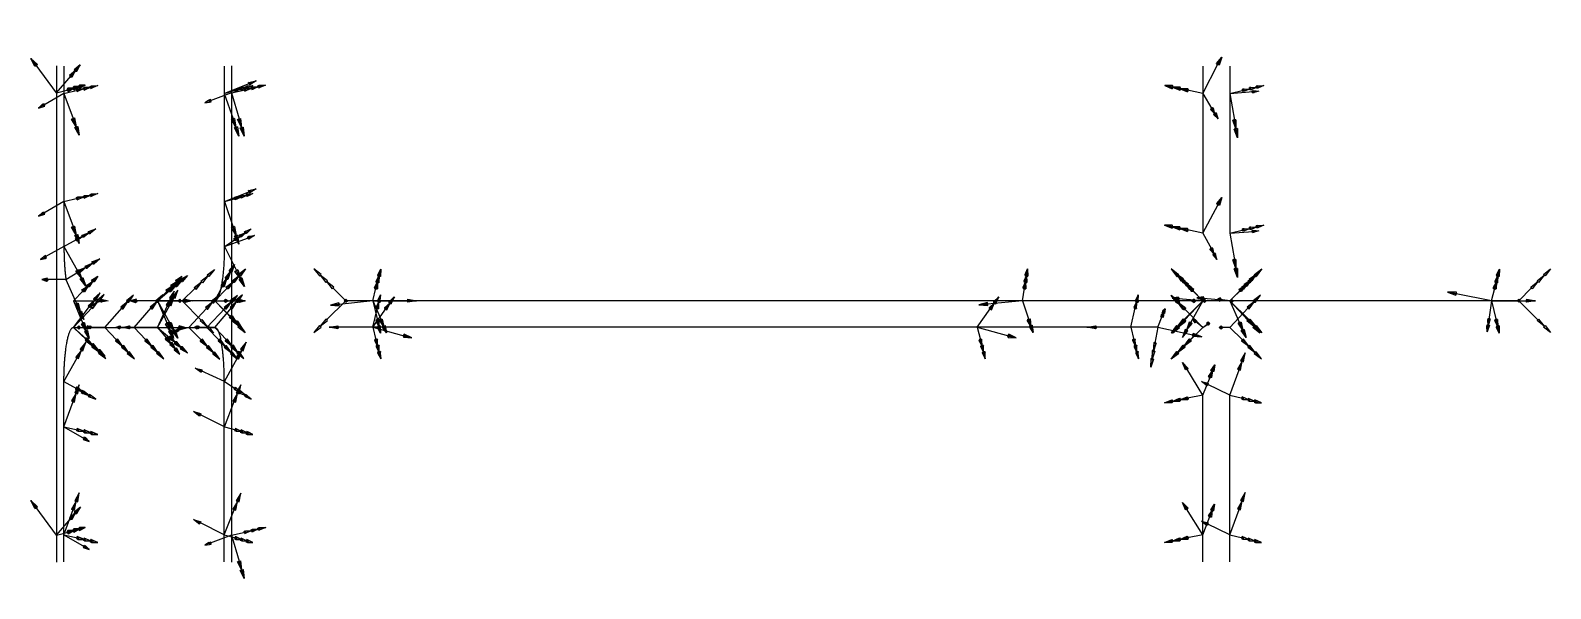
# Model space of a CAD drawing. Header units: millimetres. Extents: x -3715 to 13, y -61 to 63.
# Drawn here: x -3714.9 to -3377.9, y -60.8 to 62.8 of the extents above.
import ezdxf

# ---------------------------------------------------------------- set-up
doc = ezdxf.new("R2010")
doc.units = ezdxf.units.MM
for name, color, linetype in [('AutoDetect_10_22', 1, 'Continuous'), ('AutoDetect_11_39', 1, 'Continuous'), ('AutoDetect_12_38', 1, 'Continuous'), ('AutoDetect_13_30', 1, 'Continuous'), ('AutoDetect_14_33', 1, 'Continuous'), ('AutoDetect_15_28', 1, 'Continuous'), ('AutoDetect_16_29', 1, 'Continuous'), ('AutoDetect_17_34', 1, 'Continuous'), ('AutoDetect_18_35', 1, 'Continuous'), ('AutoDetect_31_24', 1, 'Continuous'), ('AutoDetect_31_26', 1, 'Continuous'), ('AutoDetect_32_27', 1, 'Continuous'), ('AutoDetect_5_25', 1, 'Continuous'), ('AutoDetect_5_40', 1, 'Continuous'), ('AutoDetect_5_43', 1, 'Continuous'), ('AutoDetect_6_31', 1, 'Continuous'), ('AutoDetect_6_32', 1, 'Continuous'), ('AutoDetect_6_36', 1, 'Continuous'), ('AutoDetect_6_41', 1, 'Continuous'), ('AutoDetect_7_37', 1, 'Continuous'), ('AutoDetect_8_42', 1, 'Continuous'), ('AutoDetect_9_23', 1, 'Continuous'), ('Verbandslasche_ID_GUID_AC42A185_1D9B_4734_B144_F9986EDF1AF1', 1, 'Continuous')]:
    doc.layers.add(name, color=color, linetype=linetype)

# ---------------------------------------------------------------- blocks, each defined once
blk = doc.blocks.new('Kontrollpunkt')
at = {"color": 0}
for q in [(0, 6), (8, 0), (0, 0, 4)]:
    blk.add_line((0, 0), q, dxfattribs=at)
for points in [[(0.25, 8, -0.25), (-0.25, 8, -0.25), (-0.25, 8, 0.25), (0, 10, 0), (-0.25, 8, -0.25), (0.25, 8, 0.25), (0, 10, 0), (0.25, 8, -0.25), (0.25, 8, 0.25), (-0.25, 8, 0.25)], [(0.25, 6, -0.25), (-0.25, 6, -0.25), (-0.25, 6, 0.25), (0, 8, 0), (-0.25, 6, -0.25), (0.25, 6, 0.25), (0, 8, 0), (0.25, 6, -0.25), (0.25, 6, 0.25), (-0.25, 6, 0.25)], [(0.25, 0.25, 4), (-0.25, 0.25, 4), (-0.25, -0.25, 4), (0, 0, 6), (-0.25, 0.25, 4), (0.25, -0.25, 4), (0, 0, 6), (0.25, 0.25, 4), (0.25, -0.25, 4), (-0.25, -0.25, 4)], [(0.25, 0.25, 6), (-0.25, 0.25, 6), (-0.25, -0.25, 6), (0, 0, 8), (-0.25, 0.25, 6), (0.25, -0.25, 6), (0, 0, 8), (0.25, 0.25, 6), (0.25, -0.25, 6), (-0.25, -0.25, 6)], [(0.25, 0.25, 8), (-0.25, 0.25, 8), (-0.25, -0.25, 8), (0, 0, 10), (-0.25, 0.25, 8), (0.25, -0.25, 8), (0, 0, 10), (0.25, 0.25, 8), (0.25, -0.25, 8), (-0.25, -0.25, 8)], [(8, 0.25, -0.25), (8, 0.25, 0.25), (8, -0.25, 0.25), (10, 0, 0), (8, 0.25, 0.25), (8, -0.25, -0.25), (10, 0, 0), (8, 0.25, -0.25), (8, -0.25, -0.25), (8, -0.25, 0.25)]]:
    blk.add_polyline3d(points, dxfattribs=at)

msp = doc.modelspace()

# ---------------------------------------------------------------- linework, layer by layer
at = {"layer": 'AutoDetect_10_22', "color": 1}
msp.add_line((-3449, 2.95, -254.2), (-3449, 2.95, -319.2), dxfattribs=at)
at = {"layer": 'AutoDetect_11_39', "color": 1}
msp.add_line((-3455, 54.9, -239.2), (-3455, 17.95, -239.2), dxfattribs=at)
at = {"layer": 'AutoDetect_12_38', "color": 1}
msp.add_line((-3449, 54.9, -239.2), (-3449, 17.95, -239.2), dxfattribs=at)
at = {"layer": 'AutoDetect_13_30', "color": 1}
msp.add_line((-3465, -2.93, -336), (-3645, -2.93, -336), dxfattribs=at)
at = {"layer": 'AutoDetect_14_33', "color": 1}
msp.add_line((-3465, -2.93, -330), (-3645, -2.93, -330), dxfattribs=at)
at = {"layer": 'AutoDetect_15_28', "color": 1}
msp.add_line((-3449, -2.95, -319.2), (-3449, -2.95, -254.2), dxfattribs=at)
at = {"layer": 'AutoDetect_16_29', "color": 1}
msp.add_line((-3455, -2.95, -254.2), (-3455, -2.95, -319.2), dxfattribs=at)
at = {"layer": 'AutoDetect_17_34', "color": 1}
msp.add_line((-3449, -54.9, -239.2), (-3449, -17.95, -239.2), dxfattribs=at)
at = {"layer": 'AutoDetect_18_35', "color": 1}
msp.add_line((-3455, -54.9, -239.2), (-3455, -17.95, -239.2), dxfattribs=at)
at = {"layer": 'AutoDetect_31_24', "color": 1}
msp.add_line((-3455, 2.97, -330), (-3645, 2.97, -330), dxfattribs=at)
at = {"layer": 'AutoDetect_31_26', "color": 1}
msp.add_line((-3385, 2.97, -330), (-3449, 2.97, -330), dxfattribs=at)
at = {"layer": 'AutoDetect_32_27', "color": 1}
msp.add_line((-3385, 2.97, -345), (-3645, 2.97, -345), dxfattribs=at)
at = {"layer": 'AutoDetect_5_25', "color": 1}
msp.add_line((-3674.04, 2.95, -251.2), (-3686.71, 2.95, -323.06), dxfattribs=at)
msp.add_rational_spline([(-3672.73, 5.5, -243.8), (-3673.31, 2.95, -247.06), (-3674.04, 2.95, -251.2)], [0.979929173611, 0.935773355556, 1], degree=2, dxfattribs=at)
at = {"layer": 'AutoDetect_5_40', "color": 1}
msp.add_line((-3671.92, 54.9, -239.2), (-3671.92, 14.95, -239.2), dxfattribs=at)
msp.add_rational_spline([(-3671.92, 14.95, -239.2), (-3671.92, 9.98, -239.2), (-3672.54, 6.46, -242.71), (-3672.63, 5.95, -243.23), (-3672.73, 5.5, -243.8)], [1, 0.923879532511, 1, 0.988106176955, 0.979929173611], degree=2, knots=[-0.9081166, -0.9081166, -0.9081166, -0.1227185, -0.1227185, 0, 0, 0], dxfattribs=at)
at = {"layer": 'AutoDetect_5_43', "color": 1}
msp.add_line((-3707.47, 54.9, -440.8), (-3707.47, 14.95, -440.8), dxfattribs=at)
msp.add_rational_spline([(-3707.47, 14.95, -440.8), (-3707.47, 10.87, -440.8), (-3707.03, 7.63, -438.31)], [1, 0.876435673313, 0.857128747268], degree=2, dxfattribs=at)
at = {"layer": 'AutoDetect_6_31', "color": 1}
msp.add_line((-3686.71, -2.95, -323.06), (-3674.04, -2.95, -251.2), dxfattribs=at)
msp.add_rational_spline([(-3674.04, -2.95, -251.2), (-3673.31, -2.95, -247.06), (-3672.73, -5.5, -243.8)], [1, 0.935773355556, 0.979929173611], degree=2, dxfattribs=at)
at = {"layer": 'AutoDetect_6_32', "color": 1}
msp.add_line((-3705.35, -2.95, -428.8), (-3686.71, -2.95, -323.06), dxfattribs=at)
msp.add_rational_spline([(-3707.03, -7.63, -438.31), (-3706.39, -2.95, -434.71), (-3705.35, -2.95, -428.8)], [0.857128747268, 0.830671107873, 1], degree=2, dxfattribs=at)
at = {"layer": 'AutoDetect_6_36', "color": 1}
msp.add_line((-3671.92, -54.9, -239.2), (-3671.92, -14.95, -239.2), dxfattribs=at)
msp.add_rational_spline([(-3671.92, -14.95, -239.2), (-3671.92, -9.98, -239.2), (-3672.54, -6.46, -242.71), (-3672.63, -5.95, -243.23), (-3672.73, -5.5, -243.8)], [1, 0.923879532511, 1, 0.988106176955, 0.979929173611], degree=2, knots=[-3.1415927, -3.1415927, -3.1415927, -2.3561945, -2.3561945, -2.233476, -2.233476, -2.233476], dxfattribs=at)
at = {"layer": 'AutoDetect_6_41', "color": 1}
msp.add_line((-3707.47, -54.9, -440.8), (-3707.47, -14.95, -440.8), dxfattribs=at)
msp.add_rational_spline([(-3707.47, -14.95, -440.8), (-3707.47, -10.87, -440.8), (-3707.03, -7.63, -438.31)], [1, 0.876435673313, 0.857128747268], degree=2, dxfattribs=at)
at = {"layer": 'AutoDetect_7_37', "color": 1}
msp.add_line((-3709.09, 55, -450), (-3709.09, -55, -450), dxfattribs=at)
at = {"layer": 'AutoDetect_8_42', "color": 1}
msp.add_line((-3670.3, 55, -230), (-3670.3, -55, -230), dxfattribs=at)
at = {"layer": 'AutoDetect_9_23', "color": 1}
msp.add_line((-3455, 2.95, -254.2), (-3455, 2.95, -319.2), dxfattribs=at)

# ---------------------------------------------------------------- block references
at = {"layer": 'AutoDetect_10_22', "color": 1, "extrusion": (0.696364, 0.696364, 0.173648), "rotation": 77.24859307823726}
for p in [(2440.9, 133.4, -2450.79), (2440.9, 108.78, -2455.13)]:
    msp.add_blockref('Kontrollpunkt', p, dxfattribs=at)
at = {"layer": 'AutoDetect_10_22', "color": 1, "extrusion": (0.706785, 0.706785, -0.030168), "rotation": 92.25147901031856}
msp.add_blockref('Kontrollpunkt', (2440.9, -327.6, -2427.95), dxfattribs=at)
at = {"layer": 'AutoDetect_11_39', "color": 1, "extrusion": (-0.844581, 0.173648, -0.506487), "rotation": 209.1799900339189}
msp.add_blockref('Kontrollpunkt', (647.91, 1512.8, 3047.67), dxfattribs=at)
at = {"layer": 'AutoDetect_11_39', "color": 1, "extrusion": (-0.852275, 0.173648, -0.49343), "rotation": 210.8736573673401}
msp.add_blockref('Kontrollpunkt', (672.18, 1464.2, 3065.76), dxfattribs=at)
at = {"layer": 'AutoDetect_12_38', "color": 1, "extrusion": (0.750006, 0.173648, -0.638229), "rotation": 95.6155326672287}
msp.add_blockref('Kontrollpunkt', (825.6, -2321.63, -2425.62), dxfattribs=at)
at = {"layer": 'AutoDetect_12_38', "color": 1, "extrusion": (0.750007, 0.173648, -0.638229), "rotation": 95.61552517401674}
msp.add_blockref('Kontrollpunkt', (795.45, -2326.09, -2430.99), dxfattribs=at)
at = {"layer": 'AutoDetect_13_30', "color": 1, "extrusion": (0.173648, -0.696364, -0.696364), "rotation": 199.7021522331678}
for p in [(-3531.58, -852.3, -395.89), (-3368.58, -823.99, -366.72)]:
    msp.add_blockref('Kontrollpunkt', p, dxfattribs=at)
at = {"layer": 'AutoDetect_14_33', "color": 1, "extrusion": (0.173648, -0.696364, 0.696364), "rotation": 321.1239330441863}
for p in [(-3531.58, 374.32, -859.67), (-3401.57, 351.74, -836.4)]:
    msp.add_blockref('Kontrollpunkt', p, dxfattribs=at)
at = {"layer": 'AutoDetect_14_33', "color": 1, "extrusion": (-0.155056, -0.887166, 0.434618), "rotation": 354.9921302140326}
msp.add_blockref('Kontrollpunkt', (-3412.76, -557.73, 396.44), dxfattribs=at)
at = {"layer": 'AutoDetect_15_28', "color": 1, "extrusion": (0.696364, -0.696364, -0.173648), "rotation": 260.1489238834161}
for p in [(-2440.9, -731.57, -2345.32), (-2440.9, -673.47, -2355.56)]:
    msp.add_blockref('Kontrollpunkt', p, dxfattribs=at)
at = {"layer": 'AutoDetect_16_29', "color": 1, "extrusion": (-0.706785, -0.706785, -0.030168), "rotation": 105.8544876057432}
msp.add_blockref('Kontrollpunkt', (-2440.97, -180.32, 2451.7), dxfattribs=at)
at = {"layer": 'AutoDetect_16_29', "color": 1, "extrusion": (-0.696364, -0.696364, 0.173648), "rotation": 88.42765860461249}
for p in [(-2440.97, -714.32, 2356.91), (-2440.97, -738.94, 2352.56)]:
    msp.add_blockref('Kontrollpunkt', p, dxfattribs=at)
at = {"layer": 'AutoDetect_17_34', "color": 1, "extrusion": (0.696364, -0.173648, -0.696364), "rotation": 278.1385729810916}
for p in [(-851.92, -2499.04, -2232.07), (-881.95, -2493.83, -2226.7)]:
    msp.add_blockref('Kontrollpunkt', p, dxfattribs=at)
at = {"layer": 'AutoDetect_18_35', "color": 1, "extrusion": (-0.854239, -0.173648, -0.490023), "rotation": 142.9725185895341}
msp.add_blockref('Kontrollpunkt', (-670.66, 1452.34, 3071.73), dxfattribs=at)
at = {"layer": 'AutoDetect_18_35', "color": 1, "extrusion": (-0.855019, -0.173648, -0.48866), "rotation": 142.3120020274407}
msp.add_blockref('Kontrollpunkt', (-639.73, 1450.6, 3079.47), dxfattribs=at)
at = {"layer": 'AutoDetect_31_24', "color": 1, "extrusion": (0.173648, 0.696364, 0.696364), "rotation": 27.83147883733213}
msp.add_blockref('Kontrollpunkt', (3531.59, 374.29, -859.64), dxfattribs=at)
at = {"layer": 'AutoDetect_31_24', "color": 1, "extrusion": (0.110337, 0.702789, 0.702789), "rotation": 19.9489665107614}
msp.add_blockref('Kontrollpunkt', (3453.17, 144.14, -615.47), dxfattribs=at)
at = {"layer": 'AutoDetect_31_24', "color": 1, "extrusion": (-0.575779, 0.578134, 0.578134), "rotation": 296.2739988100579}
msp.add_blockref('Kontrollpunkt', (2445.94, -1680, 1800.24), dxfattribs=at)
at = {"layer": 'AutoDetect_31_26', "color": 1, "extrusion": (0.575779, 0.578134, 0.578134), "rotation": 55.70112638150834}
msp.add_blockref('Kontrollpunkt', (2445.88, 1136.6, -2174.93), dxfattribs=at)
at = {"layer": 'AutoDetect_31_26', "color": 1, "extrusion": (0.173648, 0.696364, 0.696364), "rotation": 4.152866942558883}
msp.add_blockref('Kontrollpunkt', (3290.96, 332.5, -816.58), dxfattribs=at)
at = {"layer": 'AutoDetect_32_27', "color": 1, "extrusion": (0.173648, 0.696364, -0.696364), "rotation": 160.2978477668322}
for p in [(3531.59, -858.73, -389.6), (3290.96, -816.94, -346.53)]:
    msp.add_blockref('Kontrollpunkt', p, dxfattribs=at)
at = {"layer": 'AutoDetect_5_25', "color": 1, "extrusion": (0.434912, 0.807284, -0.398929), "rotation": 126.5196320969118}
msp.add_blockref('Kontrollpunkt', (3235.91, -924.46, -1495.29), dxfattribs=at)
at = {"layer": 'AutoDetect_5_25', "color": 1, "extrusion": (0.659639, 0.563196, 0.497681), "rotation": 66.97850558931711}
msp.add_blockref('Kontrollpunkt', (2396.1, 1114.23, -2591.01), dxfattribs=at)
at = {"layer": 'AutoDetect_5_25', "color": 1, "extrusion": (0.715939, 0.696364, 0.050088), "rotation": 87.21084634125545}
msp.add_blockref('Kontrollpunkt', (2568.82, -159.62, -2648.12), dxfattribs=at)
at = {"layer": 'AutoDetect_5_25', "color": 1, "extrusion": (0.67858, 0.704416, -0.208152), "rotation": 102.1928582447411}
msp.add_blockref('Kontrollpunkt', (2648.05, -775.83, -2438.76), dxfattribs=at)
at = {"layer": 'AutoDetect_5_40', "color": 2, "extrusion": (0.633022, 0.173648, -0.754406), "rotation": 85.24636244180905}
for p in [(1018.54, -2818.69, -2135.46), (995.44, -2823.46, -2139.62)]:
    msp.add_blockref('Kontrollpunkt', p, dxfattribs=at)
at = {"layer": 'AutoDetect_5_40', "color": 2, "extrusion": (0.591689, 0.390731, -0.705148), "rotation": 99.5446116710338}
msp.add_blockref('Kontrollpunkt', (2035.9, -2324.44, -1998.12), dxfattribs=at)
at = {"layer": 'AutoDetect_5_43', "color": 2, "extrusion": (0.754406, 0.173648, 0.633022), "rotation": 101.0910107330465}
for p in [(879.29, 1938.92, -3067.48), (855.95, 1942.32, -3071.64)]:
    msp.add_blockref('Kontrollpunkt', p, dxfattribs=at)
at = {"layer": 'AutoDetect_5_43', "color": 2, "extrusion": (0.705148, 0.390731, 0.591689), "rotation": 90.04930420993905}
msp.add_blockref('Kontrollpunkt', (1810.01, 1559.14, -2869.29), dxfattribs=at)
at = {"layer": 'AutoDetect_6_31', "color": 1, "extrusion": (0.659639, -0.563196, 0.497681), "rotation": 293.0214944106829}
msp.add_blockref('Kontrollpunkt', (-2396.1, 1114.23, -2591.01), dxfattribs=at)
at = {"layer": 'AutoDetect_6_31', "color": 1, "extrusion": (0.68757, -0.706347, -0.168287), "rotation": 253.4689145296114}
msp.add_blockref('Kontrollpunkt', (-2638.85, -711.21, -2480.27), dxfattribs=at)
at = {"layer": 'AutoDetect_6_31', "color": 1, "extrusion": (0.642509, -0.690458, -0.33234), "rotation": 250.3462421512903}
msp.add_blockref('Kontrollpunkt', (-2691.66, -1068.01, -2275.08), dxfattribs=at)
at = {"layer": 'AutoDetect_6_31', "color": 1, "extrusion": (0.680916, -0.705005, -0.198296), "rotation": 258.397790997381}
msp.add_blockref('Kontrollpunkt', (-2645.99, -761.81, -2449.05), dxfattribs=at)
at = {"layer": 'AutoDetect_6_32', "color": 1, "extrusion": (0.704745, -0.641377, 0.303266), "rotation": 285.4293463980647}
msp.add_blockref('Kontrollpunkt', (-2496.16, 421.86, -2739.48), dxfattribs=at)
at = {"layer": 'AutoDetect_6_32', "color": 1, "extrusion": (0.717638, -0.688088, 0.107383), "rotation": 275.8785522917436}
msp.add_blockref('Kontrollpunkt', (-2566.57, -139.34, -2703.12), dxfattribs=at)
at = {"layer": 'AutoDetect_6_32', "color": 1, "extrusion": (0.655631, -0.696364, -0.291932), "rotation": 252.7729342004226}
for p in [(-2694.76, -1111.93, -2309.06), (-2690.03, -1075.43, -2315.55)]:
    msp.add_blockref('Kontrollpunkt', p, dxfattribs=at)
at = {"layer": 'AutoDetect_6_32', "color": 1, "extrusion": (0.49354, -0.596027, -0.633379), "rotation": 232.5874410229221}
msp.add_blockref('Kontrollpunkt', (-2841.45, -1737.83, -1613.16), dxfattribs=at)
at = {"layer": 'AutoDetect_6_36', "color": 2, "extrusion": (0.591689, -0.390731, -0.705148), "rotation": 263.810546261295}
msp.add_blockref('Kontrollpunkt', (-2035.9, -2324.44, -1998.12), dxfattribs=at)
at = {"layer": 'AutoDetect_6_36', "color": 2, "extrusion": (0.633022, -0.173648, -0.754406), "rotation": 278.2987293983045}
for p in [(-995.44, -2823.46, -2139.62), (-1018.54, -2818.69, -2135.46)]:
    msp.add_blockref('Kontrollpunkt', p, dxfattribs=at)
at = {"layer": 'AutoDetect_6_41', "color": 2, "extrusion": (0.705148, -0.390731, 0.591689), "rotation": 269.9506957900609}
msp.add_blockref('Kontrollpunkt', (-1810.01, 1559.14, -2869.29), dxfattribs=at)
at = {"layer": 'AutoDetect_6_41', "color": 2, "extrusion": (0.754406, -0.173648, 0.633022), "rotation": 258.9089892669535}
for p in [(-855.95, 1942.32, -3071.64), (-879.29, 1938.92, -3067.48)]:
    msp.add_blockref('Kontrollpunkt', p, dxfattribs=at)
at = {"layer": 'AutoDetect_7_37', "color": 1, "extrusion": (0.633022, 0.173648, -0.754406), "rotation": 332.7617421812562}
for p in [(1028.47, -2984.08, -1999.95), (933.96, -3003.64, -2016.96)]:
    msp.add_blockref('Kontrollpunkt', p, dxfattribs=at)
at = {"layer": 'AutoDetect_8_42', "color": 1, "extrusion": (0.754406, 0.173648, 0.633022), "rotation": 94.76288384904011}
for p in [(871.05, 2079.17, -2905.98), (775.54, 2093.08, -2923)]:
    msp.add_blockref('Kontrollpunkt', p, dxfattribs=at)
at = {"layer": 'AutoDetect_9_23', "color": 1, "extrusion": (-0.696364, 0.696364, 0.173648), "rotation": 279.8510761165839}
for p in [(2440.97, -714.32, 2356.91), (2440.97, -738.94, 2352.56)]:
    msp.add_blockref('Kontrollpunkt', p, dxfattribs=at)
at = {"layer": 'AutoDetect_9_23', "color": 1, "extrusion": (-0.706785, 0.706785, -0.030168), "rotation": 268.2720137017611}
msp.add_blockref('Kontrollpunkt', (2440.97, -180.32, 2451.7), dxfattribs=at)
at = {"layer": 'Verbandslasche_ID_GUID_AC42A185_1D9B_4734_B144_F9986EDF1AF1', "color": 2, "extrusion": (0.749859, 0.464516, 0.4711), "rotation": 73.73100348858136}
msp.add_blockref('Kontrollpunkt', (1958.66, 1096.09, -2982.69), dxfattribs=at)
at = {"layer": 'Verbandslasche_ID_GUID_AC42A185_1D9B_4734_B144_F9986EDF1AF1', "color": 2, "extrusion": (0.538275, 0.546579, -0.641491)}
for p, rotation in [((2642.13, -1995.44, -1717.82), 123.0797120737497), ((2628.84, -1905.93, -1775.61), 123.0797120737498)]:
    msp.add_blockref('Kontrollpunkt', p, dxfattribs=dict(at, rotation=rotation))
at = {"layer": 'Verbandslasche_ID_GUID_AC42A185_1D9B_4734_B144_F9986EDF1AF1', "color": 2, "extrusion": (-0.707107, 0.707107, 0), "rotation": 270}
for p in [(2575.31, -330, 2579.5), (2575.31, -345, 2579.5)]:
    msp.add_blockref('Kontrollpunkt', p, dxfattribs=at)
at = {"layer": 'Verbandslasche_ID_GUID_AC42A185_1D9B_4734_B144_F9986EDF1AF1', "color": 2, "extrusion": (0.707107, 0.707107, 0), "rotation": 90.00000000000001}
for p in [(2395.65, -330, -2391.46), (2395.65, -345, -2391.46)]:
    msp.add_blockref('Kontrollpunkt', p, dxfattribs=at)

doc.saveas('drawing.dxf')
